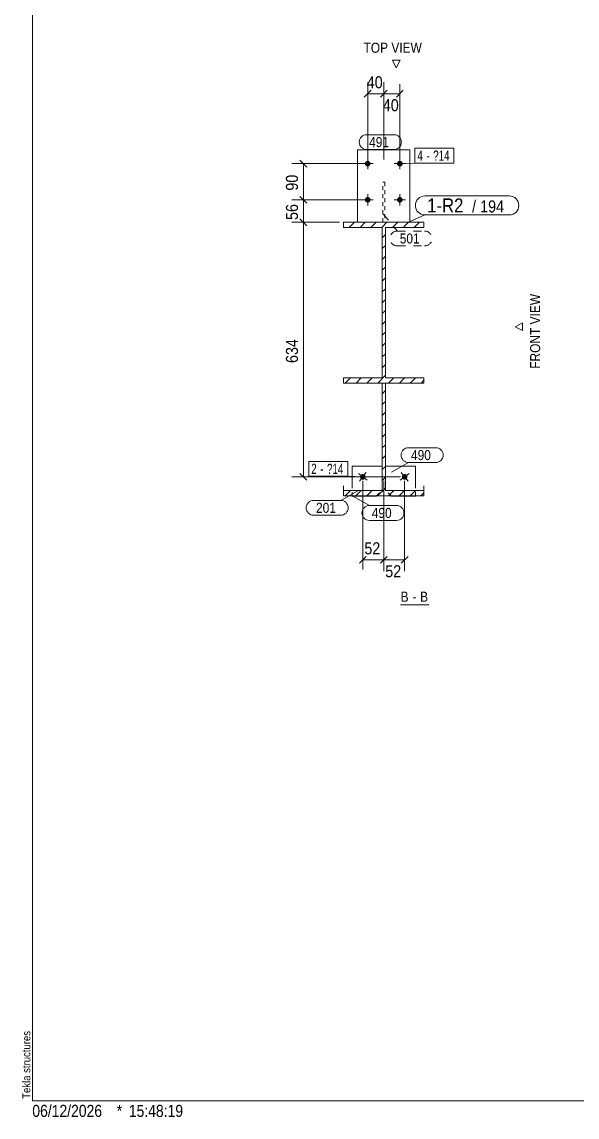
# Model space of a CAD drawing. Header units: millimetres. Extents: x 2 to 1174, y 1 to 825.
# Drawn here: x 2.4 to 140.6, y 1 to 273.6 of the extents above; entities that cross this region are included whole.
import ezdxf

# ---------------------------------------------------------------- set-up
doc = ezdxf.new("R2010")
doc.units = ezdxf.units.MM
for name, pattern in [('XKITLINE00', [0]), ('XKITLINE01', [4, 1, -1, 1, -1]), ('XKITLINE02', [4, 2, -2])]:
    doc.linetypes.add(name, pattern=pattern)
for name, color, linetype, lineweight in [('Bolt', 3, 'Continuous', 0), ('BoltMark', 7, 'Continuous', 0), ('Dimensions', 7, 'Continuous', 0), ('DrawingSheet', 5, 'Continuous', 0), ('OtherObjectType', 7, 'Continuous', 0), ('Part', 2, 'Continuous', 0), ('PartMark', 7, 'Continuous', 0)]:
    doc.layers.add(name, color=color, linetype=linetype, lineweight=lineweight)
doc.styles.add('ARIAL', font='ARIAL.TTF')
doc.styles.add('ARIAL_NARROW', font='ARIALN.TTF')

# ---------------------------------------------------------------- blocks, each defined once
blk = doc.blocks.new('*A7')
at = {"layer": 'Part', "color": 7, "linetype": 'XKITLINE00', "lineweight": 0}
for p, q in [((83.84, 222.38), (85.14, 223.68)), ((86.54, 222.38), (87.84, 223.68)), ((89.23, 222.38), (90.53, 223.68)), ((91.93, 222.38), (93.23, 223.68)), ((94.62, 222.38), (95.92, 223.68)), ((97.31, 222.38), (98.61, 223.68)), ((100.01, 222.38), (101.31, 223.68)), ((92.05, 219.81), (92.85, 220.61)), ((92.05, 217.12), (92.85, 217.92)), ((92.05, 214.42), (92.85, 215.22)), ((92.05, 211.73), (92.85, 212.53)), ((92.05, 209.04), (92.85, 209.84)), ((92.05, 206.34), (92.85, 207.14)), ((92.05, 203.65), (92.85, 204.45)), ((92.05, 200.95), (92.85, 201.75)), ((92.05, 198.26), (92.85, 199.06)), ((92.05, 195.57), (92.85, 196.37)), ((92.05, 192.87), (92.85, 193.67)), ((92.05, 190.18), (92.85, 190.98)), ((92.05, 187.48), (92.85, 188.28)), ((90.94, 183.68), (92.85, 185.59)), ((82.86, 183.68), (84.16, 184.98)), ((85.56, 183.68), (86.86, 184.98)), ((88.25, 183.68), (89.55, 184.98)), ((93.64, 183.68), (94.94, 184.98)), ((96.33, 183.68), (97.63, 184.98)), ((99.03, 183.68), (100.33, 184.98)), ((101.72, 183.68), (102.45, 184.41))]:
    blk.add_line(p, q, dxfattribs=at)
blk = doc.blocks.new('*A8')
at = {"layer": 'Part', "color": 7, "linetype": 'XKITLINE00', "lineweight": 0}
for p, q in [((92.05, 180.99), (92.85, 181.79)), ((92.05, 178.29), (92.85, 179.09)), ((92.05, 175.6), (92.85, 176.4)), ((92.05, 172.91), (92.85, 173.71)), ((92.05, 170.21), (92.85, 171.01)), ((92.05, 167.52), (92.85, 168.32)), ((92.05, 164.82), (92.85, 165.62)), ((92.05, 162.13), (92.85, 162.93)), ((92.05, 159.44), (92.85, 160.24)), ((82.83, 155.61), (84.14, 156.92)), ((85.53, 155.61), (86.84, 156.92)), ((88.22, 155.61), (89.53, 156.92)), ((90.92, 155.61), (92.85, 157.54)), ((93.61, 155.61), (94.92, 156.92)), ((96.3, 155.61), (97.61, 156.92)), ((99, 155.61), (100.31, 156.92)), ((101.69, 155.61), (102.45, 156.37))]:
    blk.add_line(p, q, dxfattribs=at)
blk = doc.blocks.new('*A179')
at = {"layer": 'Bolt'}
blk.add_hatch(color=3, dxfattribs=at).paths.add_polyline_path([(97.25, 160.89), (97.28, 160.91), (97.31, 160.93), (97.34, 160.94), (97.37, 160.96), (97.4, 160.97), (97.43, 160.98), (97.46, 160.99), (97.5, 161), (97.53, 161.01), (97.57, 161.01), (97.6, 161.01), (97.63, 161.02), (97.67, 161.02), (97.7, 161.01), (97.74, 161.01), (97.77, 161.01), (97.8, 161), (97.84, 160.99), (97.87, 160.98), (97.9, 160.97), (97.93, 160.96), (97.97, 160.94), (98, 160.92), (98.03, 160.91), (98.05, 160.89), (98.08, 160.87), (98.11, 160.85), (98.13, 160.82), (98.16, 160.8), (98.18, 160.77), (98.2, 160.75), (98.22, 160.72), (98.24, 160.69), (98.26, 160.66), (98.28, 160.63), (98.29, 160.6), (98.3, 160.57), (98.32, 160.53), (98.32, 160.5), (98.33, 160.47), (98.34, 160.43), (98.34, 160.4), (98.35, 160.37), (98.35, 160.33), (98.35, 160.3), (98.35, 160.26), (98.34, 160.23), (98.34, 160.2), (98.33, 160.16), (98.32, 160.13), (98.31, 160.1), (98.3, 160.06), (98.29, 160.03), (98.27, 160), (98.26, 159.97), (98.24, 159.94), (98.22, 159.91), (98.2, 159.88), (98.18, 159.86), (98.16, 159.83), (98.13, 159.81), (98.11, 159.79), (98.08, 159.76), (98.05, 159.74), (98.02, 159.72), (97.99, 159.71), (97.96, 159.69), (97.93, 159.68), (97.9, 159.66), (97.87, 159.65), (97.84, 159.64), (97.8, 159.63), (97.77, 159.63), (97.73, 159.62), (97.7, 159.62), (97.67, 159.62), (97.63, 159.62), (97.6, 159.62), (97.56, 159.62), (97.53, 159.63), (97.5, 159.63), (97.46, 159.64), (97.43, 159.65), (97.4, 159.66), (97.37, 159.68), (97.33, 159.69), (97.3, 159.71), (97.27, 159.73), (97.25, 159.74), (97.22, 159.77), (97.19, 159.79), (97.17, 159.81), (97.14, 159.83), (97.12, 159.86), (97.1, 159.89), (97.08, 159.91), (97.06, 159.94), (97.04, 159.97), (97.02, 160), (97.01, 160.03), (97, 160.07), (96.98, 160.1), (96.98, 160.13), (96.97, 160.16), (96.96, 160.2), (96.96, 160.23), (96.95, 160.27), (96.95, 160.3), (96.95, 160.33), (96.95, 160.37), (96.96, 160.4), (96.96, 160.44), (96.97, 160.47), (96.98, 160.5), (96.99, 160.54), (97, 160.57), (97.01, 160.6), (97.03, 160.63), (97.04, 160.66), (97.06, 160.69), (97.08, 160.72), (97.1, 160.75), (97.12, 160.77), (97.14, 160.8), (97.17, 160.82), (97.19, 160.85), (97.22, 160.87)], flags=17)
at = {"layer": 'Bolt', "color": 3, "linetype": 'XKITLINE00', "lineweight": 0}
for p, q in [((96.54, 159.46), (98.76, 161.18)), ((96.79, 161.42), (98.51, 159.21))]:
    blk.add_line(p, q, dxfattribs=at)
blk = doc.blocks.new('*A180')
at = {"layer": 'Bolt'}
blk.add_hatch(color=3, dxfattribs=at).paths.add_polyline_path([(86.79, 159.79), (86.77, 159.81), (86.74, 159.83), (86.72, 159.86), (86.7, 159.88), (86.68, 159.91), (86.66, 159.94), (86.64, 159.97), (86.63, 160), (86.61, 160.03), (86.6, 160.06), (86.59, 160.1), (86.58, 160.13), (86.57, 160.16), (86.56, 160.2), (86.56, 160.23), (86.55, 160.26), (86.55, 160.3), (86.55, 160.33), (86.55, 160.37), (86.56, 160.4), (86.56, 160.43), (86.57, 160.47), (86.58, 160.5), (86.58, 160.53), (86.6, 160.57), (86.61, 160.6), (86.62, 160.63), (86.64, 160.66), (86.66, 160.69), (86.68, 160.72), (86.7, 160.75), (86.72, 160.77), (86.74, 160.8), (86.77, 160.82), (86.79, 160.85), (86.82, 160.87), (86.85, 160.89), (86.87, 160.91), (86.9, 160.92), (86.93, 160.94), (86.97, 160.96), (87, 160.97), (87.03, 160.98), (87.06, 160.99), (87.1, 161), (87.13, 161.01), (87.16, 161.01), (87.2, 161.01), (87.23, 161.02), (87.27, 161.02), (87.3, 161.01), (87.33, 161.01), (87.37, 161.01), (87.4, 161), (87.44, 160.99), (87.47, 160.98), (87.5, 160.97), (87.53, 160.96), (87.56, 160.94), (87.59, 160.93), (87.62, 160.91), (87.65, 160.89), (87.68, 160.87), (87.71, 160.85), (87.73, 160.82), (87.76, 160.8), (87.78, 160.77), (87.8, 160.75), (87.82, 160.72), (87.84, 160.69), (87.86, 160.66), (87.87, 160.63), (87.89, 160.6), (87.9, 160.57), (87.91, 160.54), (87.92, 160.5), (87.93, 160.47), (87.94, 160.44), (87.94, 160.4), (87.95, 160.37), (87.95, 160.33), (87.95, 160.3), (87.95, 160.27), (87.94, 160.23), (87.94, 160.2), (87.93, 160.16), (87.92, 160.13), (87.92, 160.1), (87.9, 160.07), (87.89, 160.03), (87.88, 160), (87.86, 159.97), (87.84, 159.94), (87.82, 159.91), (87.8, 159.89), (87.78, 159.86), (87.76, 159.83), (87.73, 159.81), (87.71, 159.79), (87.68, 159.77), (87.65, 159.74), (87.63, 159.73), (87.6, 159.71), (87.57, 159.69), (87.53, 159.68), (87.5, 159.66), (87.47, 159.65), (87.44, 159.64), (87.4, 159.63), (87.37, 159.63), (87.34, 159.62), (87.3, 159.62), (87.27, 159.62), (87.23, 159.62), (87.2, 159.62), (87.17, 159.62), (87.13, 159.63), (87.1, 159.63), (87.06, 159.64), (87.03, 159.65), (87, 159.66), (86.97, 159.68), (86.94, 159.69), (86.91, 159.71), (86.88, 159.72), (86.85, 159.74), (86.82, 159.76)], flags=17)
at = {"layer": 'Bolt', "color": 3, "linetype": 'XKITLINE00', "lineweight": 0}
for p, q in [((88.36, 159.46), (86.14, 161.18)), ((86.39, 159.21), (88.11, 161.42))]:
    blk.add_line(p, q, dxfattribs=at)
blk = doc.blocks.new('*A181')
at = {"layer": 'Bolt'}
for points in [[(89.15, 238.25), (89.15, 238.21), (89.14, 238.18), (89.14, 238.15), (89.13, 238.11), (89.12, 238.08), (89.11, 238.05), (89.1, 238.01), (89.08, 237.98), (89.07, 237.95), (89.05, 237.92), (89.03, 237.89), (89.01, 237.87), (88.99, 237.84), (88.97, 237.81), (88.94, 237.79), (88.92, 237.76), (88.89, 237.74), (88.87, 237.72), (88.84, 237.7), (88.81, 237.68), (88.78, 237.66), (88.75, 237.65), (88.72, 237.64), (88.69, 237.62), (88.65, 237.61), (88.62, 237.6), (88.59, 237.6), (88.55, 237.59), (88.52, 237.59), (88.48, 237.58), (88.45, 237.58), (88.42, 237.58), (88.38, 237.59), (88.35, 237.59), (88.31, 237.6), (88.28, 237.6), (88.25, 237.61), (88.21, 237.62), (88.18, 237.64), (88.15, 237.65), (88.12, 237.66), (88.09, 237.68), (88.06, 237.7), (88.03, 237.72), (88.01, 237.74), (87.98, 237.76), (87.96, 237.79), (87.93, 237.81), (87.91, 237.84), (87.89, 237.87), (87.87, 237.89), (87.85, 237.92), (87.83, 237.95), (87.82, 237.98), (87.8, 238.01), (87.79, 238.05), (87.78, 238.08), (87.77, 238.11), (87.76, 238.15), (87.76, 238.18), (87.75, 238.21), (87.75, 238.25), (87.75, 238.28), (87.75, 238.32), (87.75, 238.35), (87.76, 238.38), (87.76, 238.42), (87.77, 238.45), (87.78, 238.49), (87.79, 238.52), (87.8, 238.55), (87.82, 238.58), (87.83, 238.61), (87.85, 238.64), (87.87, 238.67), (87.89, 238.7), (87.91, 238.73), (87.93, 238.75), (87.96, 238.78), (87.98, 238.8), (88.01, 238.82), (88.03, 238.84), (88.06, 238.86), (88.09, 238.88), (88.12, 238.9), (88.15, 238.91), (88.18, 238.93), (88.21, 238.94), (88.25, 238.95), (88.28, 238.96), (88.31, 238.97), (88.35, 238.97), (88.38, 238.98), (88.42, 238.98), (88.45, 238.98), (88.48, 238.98), (88.52, 238.98), (88.55, 238.97), (88.59, 238.97), (88.62, 238.96), (88.65, 238.95), (88.69, 238.94), (88.72, 238.93), (88.75, 238.91), (88.78, 238.9), (88.81, 238.88), (88.84, 238.86), (88.87, 238.84), (88.89, 238.82), (88.92, 238.8), (88.94, 238.78), (88.97, 238.75), (88.99, 238.73), (89.01, 238.7), (89.03, 238.67), (89.05, 238.64), (89.07, 238.61), (89.08, 238.58), (89.1, 238.55), (89.11, 238.52), (89.12, 238.49), (89.13, 238.45), (89.14, 238.42), (89.14, 238.38), (89.15, 238.35), (89.15, 238.32), (89.15, 238.28)], [(97.15, 238.25), (97.15, 238.21), (97.14, 238.18), (97.14, 238.15), (97.13, 238.11), (97.12, 238.08), (97.11, 238.05), (97.1, 238.01), (97.08, 237.98), (97.07, 237.95), (97.05, 237.92), (97.03, 237.89), (97.01, 237.87), (96.99, 237.84), (96.97, 237.81), (96.94, 237.79), (96.92, 237.76), (96.89, 237.74), (96.87, 237.72), (96.84, 237.7), (96.81, 237.68), (96.78, 237.66), (96.75, 237.65), (96.72, 237.64), (96.69, 237.62), (96.65, 237.61), (96.62, 237.6), (96.59, 237.6), (96.55, 237.59), (96.52, 237.59), (96.48, 237.58), (96.45, 237.58), (96.42, 237.58), (96.38, 237.59), (96.35, 237.59), (96.31, 237.6), (96.28, 237.6), (96.25, 237.61), (96.21, 237.62), (96.18, 237.64), (96.15, 237.65), (96.12, 237.66), (96.09, 237.68), (96.06, 237.7), (96.03, 237.72), (96.01, 237.74), (95.98, 237.76), (95.96, 237.79), (95.93, 237.81), (95.91, 237.84), (95.89, 237.87), (95.87, 237.89), (95.85, 237.92), (95.83, 237.95), (95.82, 237.98), (95.8, 238.01), (95.79, 238.05), (95.78, 238.08), (95.77, 238.11), (95.76, 238.15), (95.76, 238.18), (95.75, 238.21), (95.75, 238.25), (95.75, 238.28), (95.75, 238.32), (95.75, 238.35), (95.76, 238.38), (95.76, 238.42), (95.77, 238.45), (95.78, 238.49), (95.79, 238.52), (95.8, 238.55), (95.82, 238.58), (95.83, 238.61), (95.85, 238.64), (95.87, 238.67), (95.89, 238.7), (95.91, 238.73), (95.93, 238.75), (95.96, 238.78), (95.98, 238.8), (96.01, 238.82), (96.03, 238.84), (96.06, 238.86), (96.09, 238.88), (96.12, 238.9), (96.15, 238.91), (96.18, 238.93), (96.21, 238.94), (96.25, 238.95), (96.28, 238.96), (96.31, 238.97), (96.35, 238.97), (96.38, 238.98), (96.42, 238.98), (96.45, 238.98), (96.48, 238.98), (96.52, 238.98), (96.55, 238.97), (96.59, 238.97), (96.62, 238.96), (96.65, 238.95), (96.69, 238.94), (96.72, 238.93), (96.75, 238.91), (96.78, 238.9), (96.81, 238.88), (96.84, 238.86), (96.87, 238.84), (96.89, 238.82), (96.92, 238.8), (96.94, 238.78), (96.97, 238.75), (96.99, 238.73), (97.01, 238.7), (97.03, 238.67), (97.05, 238.64), (97.07, 238.61), (97.08, 238.58), (97.1, 238.55), (97.11, 238.52), (97.12, 238.49), (97.13, 238.45), (97.14, 238.42), (97.14, 238.38), (97.15, 238.35), (97.15, 238.32), (97.15, 238.28)], [(89.15, 229.25), (89.15, 229.21), (89.14, 229.18), (89.14, 229.15), (89.13, 229.11), (89.12, 229.08), (89.11, 229.05), (89.1, 229.01), (89.08, 228.98), (89.07, 228.95), (89.05, 228.92), (89.03, 228.89), (89.01, 228.87), (88.99, 228.84), (88.97, 228.81), (88.94, 228.79), (88.92, 228.76), (88.89, 228.74), (88.87, 228.72), (88.84, 228.7), (88.81, 228.68), (88.78, 228.66), (88.75, 228.65), (88.72, 228.64), (88.69, 228.62), (88.65, 228.61), (88.62, 228.6), (88.59, 228.6), (88.55, 228.59), (88.52, 228.59), (88.48, 228.58), (88.45, 228.58), (88.42, 228.58), (88.38, 228.59), (88.35, 228.59), (88.31, 228.6), (88.28, 228.6), (88.25, 228.61), (88.21, 228.62), (88.18, 228.64), (88.15, 228.65), (88.12, 228.66), (88.09, 228.68), (88.06, 228.7), (88.03, 228.72), (88.01, 228.74), (87.98, 228.76), (87.96, 228.79), (87.93, 228.81), (87.91, 228.84), (87.89, 228.87), (87.87, 228.89), (87.85, 228.92), (87.83, 228.95), (87.82, 228.98), (87.8, 229.01), (87.79, 229.05), (87.78, 229.08), (87.77, 229.11), (87.76, 229.15), (87.76, 229.18), (87.75, 229.21), (87.75, 229.25), (87.75, 229.28), (87.75, 229.32), (87.75, 229.35), (87.76, 229.38), (87.76, 229.42), (87.77, 229.45), (87.78, 229.49), (87.79, 229.52), (87.8, 229.55), (87.82, 229.58), (87.83, 229.61), (87.85, 229.64), (87.87, 229.67), (87.89, 229.7), (87.91, 229.73), (87.93, 229.75), (87.96, 229.78), (87.98, 229.8), (88.01, 229.82), (88.03, 229.84), (88.06, 229.86), (88.09, 229.88), (88.12, 229.9), (88.15, 229.91), (88.18, 229.93), (88.21, 229.94), (88.25, 229.95), (88.28, 229.96), (88.31, 229.97), (88.35, 229.97), (88.38, 229.98), (88.42, 229.98), (88.45, 229.98), (88.48, 229.98), (88.52, 229.98), (88.55, 229.97), (88.59, 229.97), (88.62, 229.96), (88.65, 229.95), (88.69, 229.94), (88.72, 229.93), (88.75, 229.91), (88.78, 229.9), (88.81, 229.88), (88.84, 229.86), (88.87, 229.84), (88.89, 229.82), (88.92, 229.8), (88.94, 229.78), (88.97, 229.75), (88.99, 229.73), (89.01, 229.7), (89.03, 229.67), (89.05, 229.64), (89.07, 229.61), (89.08, 229.58), (89.1, 229.55), (89.11, 229.52), (89.12, 229.49), (89.13, 229.45), (89.14, 229.42), (89.14, 229.38), (89.15, 229.35), (89.15, 229.32), (89.15, 229.28)], [(97.15, 229.25), (97.15, 229.21), (97.14, 229.18), (97.14, 229.15), (97.13, 229.11), (97.12, 229.08), (97.11, 229.05), (97.1, 229.01), (97.08, 228.98), (97.07, 228.95), (97.05, 228.92), (97.03, 228.89), (97.01, 228.87), (96.99, 228.84), (96.97, 228.81), (96.94, 228.79), (96.92, 228.76), (96.89, 228.74), (96.87, 228.72), (96.84, 228.7), (96.81, 228.68), (96.78, 228.66), (96.75, 228.65), (96.72, 228.64), (96.69, 228.62), (96.65, 228.61), (96.62, 228.6), (96.59, 228.6), (96.55, 228.59), (96.52, 228.59), (96.48, 228.58), (96.45, 228.58), (96.42, 228.58), (96.38, 228.59), (96.35, 228.59), (96.31, 228.6), (96.28, 228.6), (96.25, 228.61), (96.21, 228.62), (96.18, 228.64), (96.15, 228.65), (96.12, 228.66), (96.09, 228.68), (96.06, 228.7), (96.03, 228.72), (96.01, 228.74), (95.98, 228.76), (95.96, 228.79), (95.93, 228.81), (95.91, 228.84), (95.89, 228.87), (95.87, 228.89), (95.85, 228.92), (95.83, 228.95), (95.82, 228.98), (95.8, 229.01), (95.79, 229.05), (95.78, 229.08), (95.77, 229.11), (95.76, 229.15), (95.76, 229.18), (95.75, 229.21), (95.75, 229.25), (95.75, 229.28), (95.75, 229.32), (95.75, 229.35), (95.76, 229.38), (95.76, 229.42), (95.77, 229.45), (95.78, 229.49), (95.79, 229.52), (95.8, 229.55), (95.82, 229.58), (95.83, 229.61), (95.85, 229.64), (95.87, 229.67), (95.89, 229.7), (95.91, 229.73), (95.93, 229.75), (95.96, 229.78), (95.98, 229.8), (96.01, 229.82), (96.03, 229.84), (96.06, 229.86), (96.09, 229.88), (96.12, 229.9), (96.15, 229.91), (96.18, 229.93), (96.21, 229.94), (96.25, 229.95), (96.28, 229.96), (96.31, 229.97), (96.35, 229.97), (96.38, 229.98), (96.42, 229.98), (96.45, 229.98), (96.48, 229.98), (96.52, 229.98), (96.55, 229.97), (96.59, 229.97), (96.62, 229.96), (96.65, 229.95), (96.69, 229.94), (96.72, 229.93), (96.75, 229.91), (96.78, 229.9), (96.81, 229.88), (96.84, 229.86), (96.87, 229.84), (96.89, 229.82), (96.92, 229.8), (96.94, 229.78), (96.97, 229.75), (96.99, 229.73), (97.01, 229.7), (97.03, 229.67), (97.05, 229.64), (97.07, 229.61), (97.08, 229.58), (97.1, 229.55), (97.11, 229.52), (97.12, 229.49), (97.13, 229.45), (97.14, 229.42), (97.14, 229.38), (97.15, 229.35), (97.15, 229.32), (97.15, 229.28)]]:
    blk.add_hatch(color=3, dxfattribs=at).paths.add_polyline_path(points, flags=17)
at = {"layer": 'Bolt', "color": 3, "linetype": 'XKITLINE00', "lineweight": 0}
for p, q in [((89.85, 238.28), (87.05, 238.28)), ((88.45, 239.68), (88.45, 236.88)), ((97.85, 238.28), (95.05, 238.28)), ((96.45, 239.68), (96.45, 236.88)), ((89.85, 229.28), (87.05, 229.28)), ((88.45, 230.68), (88.45, 227.88)), ((97.85, 229.28), (95.05, 229.28)), ((96.45, 230.68), (96.45, 227.88))]:
    blk.add_line(p, q, dxfattribs=at)
blk = doc.blocks.new('*A182')
at = {"layer": 'Part', "color": 2, "linetype": 'XKITLINE00', "lineweight": 0}
for p, q in [((82.45, 223.68), (102.45, 223.68)), ((82.45, 222.38), (82.45, 223.68)), ((102.45, 223.68), (102.45, 222.38)), ((92.05, 222.38), (82.45, 222.38)), ((92.05, 184.98), (92.05, 222.38)), ((102.45, 222.38), (92.85, 222.38)), ((92.85, 222.38), (92.85, 184.98)), ((82.45, 183.68), (82.45, 184.98)), ((82.45, 184.98), (92.05, 184.98)), ((102.45, 183.68), (82.45, 183.68)), ((92.85, 184.98), (102.45, 184.98)), ((102.45, 184.98), (102.45, 183.68))]:
    blk.add_line(p, q, dxfattribs=at)
blk = doc.blocks.new('*A183')
at = {"layer": 'Part', "color": 2, "linetype": 'XKITLINE00', "lineweight": 0}
for p, q in [((92.85, 163.02), (100.35, 163.02)), ((100.35, 157.51), (100.35, 163.02)), ((94.35, 155.52), (94.26, 155.61)), ((100.35, 155.52), (94.35, 155.52)), ((100.35, 155.52), (100.35, 155.61))]:
    blk.add_line(p, q, dxfattribs=at)
at = {"layer": 'Part', "color": 7, "linetype": 'XKITLINE01', "lineweight": 0}
for p, q in [((92.85, 157.02), (92.85, 163.02)), ((94.26, 155.61), (92.85, 157.02)), ((100.35, 155.61), (100.35, 157.51))]:
    blk.add_line(p, q, dxfattribs=at)
blk = doc.blocks.new('*A184')
at = {"layer": 'Part', "color": 2, "linetype": 'XKITLINE00', "lineweight": 0}
for p, q in [((92.05, 163.02), (84.55, 163.02)), ((84.55, 157.51), (84.55, 163.02)), ((84.55, 155.61), (84.55, 155.52)), ((84.55, 155.52), (90.55, 155.52)), ((90.55, 155.52), (90.64, 155.61))]:
    blk.add_line(p, q, dxfattribs=at)
at = {"layer": 'Part', "color": 7, "linetype": 'XKITLINE01', "lineweight": 0}
for p, q in [((92.05, 157.02), (92.05, 163.02)), ((84.55, 155.52), (84.55, 157.51)), ((90.64, 155.61), (92.05, 157.02))]:
    blk.add_line(p, q, dxfattribs=at)
blk = doc.blocks.new('*A185')
at = {"layer": 'Part', "color": 7, "linetype": 'XKITLINE01', "lineweight": 0}
for p, q in [((92.2, 223.68), (92.2, 233.68)), ((92.2, 233.68), (92.7, 233.68)), ((92.7, 233.68), (92.7, 223.68)), ((92.7, 223.68), (92.2, 223.68))]:
    blk.add_line(p, q, dxfattribs=at)
blk = doc.blocks.new('*A186')
at = {"layer": 'Part', "color": 2, "linetype": 'XKITLINE00', "lineweight": 0}
for p, q in [((85.95, 223.68), (85.95, 241.68)), ((85.95, 241.68), (98.95, 241.68)), ((98.95, 223.68), (98.95, 241.68))]:
    blk.add_line(p, q, dxfattribs=at)
at = {"layer": 'Part', "color": 7, "linetype": 'XKITLINE01', "lineweight": 0}
blk.add_line((85.95, 223.68), (98.95, 223.68), dxfattribs=at)
blk = doc.blocks.new('*A187')
at = {"layer": 'Part', "color": 2, "linetype": 'XKITLINE00', "lineweight": 0}
for p, q in [((92.05, 183.68), (92.85, 183.68)), ((92.05, 156.92), (92.05, 183.68)), ((92.85, 183.68), (92.85, 156.92)), ((82.45, 155.61), (82.45, 158.11)), ((82.45, 156.92), (92.05, 156.92)), ((102.45, 155.61), (82.45, 155.61)), ((92.85, 156.92), (102.45, 156.92)), ((102.45, 158.11), (102.45, 155.61))]:
    blk.add_line(p, q, dxfattribs=at)
blk = doc.blocks.new('*A197')
at = {"layer": 'DrawingSheet', "color": 5, "linetype": 'XKITLINE00', "lineweight": 0}
for p, q in [((5, 825), (5, 5)), ((5, 5), (1174, 5))]:
    blk.add_line(p, q, dxfattribs=at)
at = {"layer": 'DrawingSheet', "color": 5, "style": 'ARIAL', "width": 0.85}
blk.add_text('Tekla structures', height=2, rotation=90, dxfattribs=at).set_placement((4.5, 5.5))
blk = doc.blocks.new('*A204')
at = {"layer": 'OtherObjectType', "color": 7, "style": 'ARIAL_NARROW', "width": 1.008832}
for s, p in [('06/12/2026', (4.99, 1)), ('*', (26, 1)), ('15:48:19', (29, 1))]:
    blk.add_text(s, height=3, dxfattribs=at).set_placement(p)
blk = doc.blocks.new('*A405')
at = {"layer": 'Dimensions', "color": 7, "linetype": 'XKITLINE00', "lineweight": 0}
for p, q in [((81.45, 223.68), (69.6, 223.68)), ((71.6, 224.53), (73.3, 222.83)), ((72.45, 160.32), (72.45, 223.68)), ((71.6, 161.16), (73.3, 159.47)), ((96.65, 160.32), (69.6, 160.32))]:
    blk.add_line(p, q, dxfattribs=at)
at = {"layer": 'Dimensions', "color": 3}
for p in [(72.45, 223.68), (72.45, 160.32)]:
    blk.add_point(p, dxfattribs=at)
at = {"layer": 'Dimensions', "color": 3, "style": 'ARIAL', "width": 0.85}
blk.add_text('634', height=3, rotation=90.0002, dxfattribs=at).set_placement((71.1, 188.66))
blk = doc.blocks.new('*A406')
at = {"layer": 'Dimensions', "color": 7, "linetype": 'XKITLINE00', "lineweight": 0}
for p, q in [((87.45, 229.28), (69.6, 229.28)), ((71.6, 230.13), (73.3, 228.43)), ((72.45, 223.68), (72.45, 229.28)), ((81.45, 223.68), (69.6, 223.68)), ((71.6, 224.53), (73.3, 222.83))]:
    blk.add_line(p, q, dxfattribs=at)
at = {"layer": 'Dimensions', "color": 3}
for p in [(72.45, 229.28), (72.45, 223.68)]:
    blk.add_point(p, dxfattribs=at)
at = {"layer": 'Dimensions', "color": 3, "style": 'ARIAL', "width": 0.85}
blk.add_text('56', height=3, rotation=90.0002, dxfattribs=at).set_placement((71.1, 224.26))
blk = doc.blocks.new('*A407')
at = {"layer": 'Dimensions', "color": 7, "linetype": 'XKITLINE00', "lineweight": 0}
for p, q in [((87.45, 238.28), (69.6, 238.28)), ((71.6, 239.13), (73.3, 237.43)), ((72.45, 229.28), (72.45, 238.28)), ((87.45, 229.28), (69.6, 229.28)), ((71.6, 230.13), (73.3, 228.43))]:
    blk.add_line(p, q, dxfattribs=at)
at = {"layer": 'Dimensions', "color": 3}
for p in [(72.45, 238.28), (72.45, 229.28)]:
    blk.add_point(p, dxfattribs=at)
at = {"layer": 'Dimensions', "color": 3, "style": 'ARIAL', "width": 0.85}
blk.add_text('90', height=3, rotation=90.0002, dxfattribs=at).set_placement((71.1, 231.56))
blk = doc.blocks.new('*A408')
at = {"layer": 'Dimensions', "color": 7, "linetype": 'XKITLINE00', "lineweight": 0}
for p, q in [((87.25, 159.32), (87.25, 137.28)), ((92.45, 159.32), (92.45, 137.28)), ((88.1, 140.53), (86.4, 138.83)), ((87.25, 139.68), (92.45, 139.68)), ((93.3, 140.53), (91.6, 138.83))]:
    blk.add_line(p, q, dxfattribs=at)
at = {"layer": 'Dimensions', "color": 3}
for p in [(87.25, 139.68), (92.45, 139.68)]:
    blk.add_point(p, dxfattribs=at)
at = {"layer": 'Dimensions', "color": 3, "style": 'ARIAL', "width": 0.85}
blk.add_text('52', height=3, dxfattribs=at).set_placement((87.62, 141.03))
blk = doc.blocks.new('*A409')
at = {"layer": 'Dimensions', "color": 7, "linetype": 'XKITLINE00', "lineweight": 0}
for p, q in [((92.45, 159.32), (92.45, 136.83)), ((97.65, 159.32), (97.65, 136.83)), ((93.3, 140.53), (91.6, 138.83)), ((92.45, 139.68), (97.65, 139.68)), ((98.5, 140.53), (96.8, 138.83))]:
    blk.add_line(p, q, dxfattribs=at)
at = {"layer": 'Dimensions', "color": 3}
for p in [(92.45, 139.68), (97.65, 139.68)]:
    blk.add_point(p, dxfattribs=at)
at = {"layer": 'Dimensions', "color": 3, "style": 'ARIAL', "width": 0.85}
blk.add_text('52', height=3, dxfattribs=at).set_placement((92.82, 135.33))
blk = doc.blocks.new('*A410')
at = {"layer": 'Dimensions', "color": 7, "linetype": 'XKITLINE00', "lineweight": 0}
for p, q in [((89.3, 256.53), (87.6, 254.83)), ((88.45, 239.28), (88.45, 258.53)), ((93.3, 256.53), (91.6, 254.83)), ((92.45, 239.28), (92.45, 258.53)), ((88.45, 255.68), (92.45, 255.68))]:
    blk.add_line(p, q, dxfattribs=at)
at = {"layer": 'Dimensions', "color": 3}
for p in [(88.45, 255.68), (92.45, 255.68)]:
    blk.add_point(p, dxfattribs=at)
at = {"layer": 'Dimensions', "color": 3, "style": 'ARIAL', "width": 0.85}
blk.add_text('40', height=3, dxfattribs=at).set_placement((88.22, 257.03))
blk = doc.blocks.new('*A411')
at = {"layer": 'Dimensions', "color": 7, "linetype": 'XKITLINE00', "lineweight": 0}
for p, q in [((93.3, 256.53), (91.6, 254.83)), ((92.45, 239.28), (92.45, 258.08)), ((97.3, 256.53), (95.6, 254.83)), ((96.45, 239.28), (96.45, 258.08)), ((92.45, 255.68), (96.45, 255.68))]:
    blk.add_line(p, q, dxfattribs=at)
at = {"layer": 'Dimensions', "color": 3}
for p in [(92.45, 255.68), (96.45, 255.68)]:
    blk.add_point(p, dxfattribs=at)
at = {"layer": 'Dimensions', "color": 3, "style": 'ARIAL', "width": 0.85}
blk.add_text('40', height=3, dxfattribs=at).set_placement((92.22, 251.33))
blk = doc.blocks.new('*A412')
at = {"layer": 'BoltMark', "color": 7, "linetype": 'XKITLINE00', "lineweight": 0}
for p, q in [((100.22, 242.13), (109.91, 242.13)), ((100.22, 238.43), (100.22, 242.13)), ((109.91, 238.43), (109.91, 242.13)), ((96.45, 238.28), (100.22, 238.43)), ((100.22, 238.43), (109.91, 238.43))]:
    blk.add_line(p, q, dxfattribs=at)
at = {"layer": 'BoltMark', "color": 3, "style": 'ARIAL_NARROW', "width": 0.85}
for s, p in [('4', (100.82, 239.03)), ('-', (103.09, 239.03)), ('?14', (104.75, 239.03))]:
    blk.add_text(s, height=2.5, dxfattribs=at).set_placement(p)
blk = doc.blocks.new('*A413')
at = {"layer": 'BoltMark', "color": 7, "linetype": 'XKITLINE00', "lineweight": 0}
for p, q in [((73.79, 164.17), (83.48, 164.17)), ((73.79, 160.47), (73.79, 164.17)), ((83.48, 160.47), (83.48, 164.17)), ((73.79, 160.47), (83.48, 160.47)), ((87.25, 160.32), (83.48, 160.47))]:
    blk.add_line(p, q, dxfattribs=at)
at = {"layer": 'BoltMark', "color": 3, "style": 'ARIAL_NARROW', "width": 0.85}
for s, p in [('2', (74.39, 161.07)), ('?14', (78.32, 161.07)), ('-', (76.66, 161.07))]:
    blk.add_text(s, height=2.5, dxfattribs=at).set_placement(p)
blk = doc.blocks.new('*A414')
at = {"layer": 'PartMark', "color": 7, "linetype": 'XKITLINE00', "lineweight": 0}
for p, q in [((86, 156.86), (81.75, 154.46)), ((74.99, 154.46), (81.75, 154.46)), ((74.99, 150.76), (81.75, 150.76))]:
    blk.add_line(p, q, dxfattribs=at)
for centre, start, end in [((74.99, 152.61), 90, 270), ((81.75, 152.61), 270, 90)]:
    blk.add_arc(centre, 1.85, start, end, dxfattribs=at)
at = {"layer": 'PartMark', "color": 3, "style": 'ARIAL', "width": 0.85}
blk.add_text('201', height=2.5, dxfattribs=at).set_placement((75.59, 151.36))
blk = doc.blocks.new('*A415')
at = {"layer": 'PartMark', "color": 7, "linetype": 'XKITLINE00', "lineweight": 0}
for p, q in [((88.2, 245.48), (94.96, 245.48)), ((88.2, 241.78), (94.96, 241.78))]:
    blk.add_line(p, q, dxfattribs=at)
for centre, start, end in [((88.2, 243.63), 90, 270), ((94.96, 243.63), 270, 90)]:
    blk.add_arc(centre, 1.85, start, end, dxfattribs=at)
at = {"layer": 'PartMark', "color": 3, "style": 'ARIAL', "width": 0.85}
blk.add_text('491', height=2.5, dxfattribs=at).set_placement((88.8, 242.38))
blk = doc.blocks.new('*A416')
at = {"layer": 'PartMark', "color": 7, "linetype": 'XKITLINE02', "lineweight": 0}
for p, q in [((92.33, 225.71), (95.83, 221.5)), ((95.83, 221.5), (102.59, 221.5)), ((95.83, 217.8), (102.59, 217.8))]:
    blk.add_line(p, q, dxfattribs=at)
for centre, start, end in [((95.83, 219.65), 90, 270), ((102.59, 219.65), 270, 90)]:
    blk.add_arc(centre, 1.85, start, end, dxfattribs=at)
at = {"layer": 'PartMark', "color": 3, "style": 'ARIAL', "width": 0.85}
blk.add_text('501', height=2.5, dxfattribs=at).set_placement((96.43, 218.4))
blk = doc.blocks.new('*A417')
at = {"layer": 'PartMark', "color": 7, "linetype": 'XKITLINE00', "lineweight": 0}
for p, q in [((84.62, 155.59), (88.86, 153.19)), ((88.86, 153.19), (95.63, 153.19)), ((88.86, 149.49), (95.63, 149.49))]:
    blk.add_line(p, q, dxfattribs=at)
for centre, start, end in [((88.86, 151.34), 90, 270), ((95.63, 151.34), 270, 90)]:
    blk.add_arc(centre, 1.85, start, end, dxfattribs=at)
at = {"layer": 'PartMark', "color": 3, "style": 'ARIAL', "width": 0.85}
blk.add_text('490', height=2.5, dxfattribs=at).set_placement((89.46, 150.09))
blk = doc.blocks.new('*A418')
at = {"layer": 'PartMark', "color": 7, "linetype": 'XKITLINE00', "lineweight": 0}
for p, q in [((98.62, 167.58), (105.38, 167.58)), ((94.38, 161.49), (98.62, 163.88)), ((98.62, 163.88), (105.38, 163.88))]:
    blk.add_line(p, q, dxfattribs=at)
for centre, start, end in [((98.62, 165.73), 90, 270), ((105.38, 165.73), 270, 90)]:
    blk.add_arc(centre, 1.85, start, end, dxfattribs=at)
at = {"layer": 'PartMark', "color": 3, "style": 'ARIAL', "width": 0.85}
blk.add_text('490', height=2.5, dxfattribs=at).set_placement((99.22, 164.48))
blk = doc.blocks.new('*A419')
at = {"layer": 'PartMark', "color": 7, "linetype": 'XKITLINE00', "lineweight": 0}
for p, q in [((102.66, 230.23), (123.72, 230.23)), ((98.42, 223.63), (102.66, 225.53)), ((102.66, 225.53), (123.72, 225.53))]:
    blk.add_line(p, q, dxfattribs=at)
for centre, start, end in [((102.66, 227.88), 90, 270), ((123.72, 227.88), 270, 90)]:
    blk.add_arc(centre, 2.35, start, end, dxfattribs=at)
at = {"layer": 'PartMark', "color": 1, "style": 'ARIAL', "width": 0.85}
blk.add_text('1-R2', height=3.5, dxfattribs=at).set_placement((103.26, 226.13))
at = {"layer": 'PartMark', "color": 3, "style": 'ARIAL', "width": 0.85}
for s, p in [('/', (114.43, 226.13)), ('194', (116.44, 226.13))]:
    blk.add_text(s, height=3, dxfattribs=at).set_placement(p)
blk = doc.blocks.new('*A420')
at = {"layer": 'OtherObjectType', "color": 7, "linetype": 'XKITLINE00', "lineweight": 0}
for p, q in [((95.56, 262.13), (94.62, 264.01)), ((94.62, 264.01), (96.5, 264.01)), ((96.5, 264.01), (95.56, 262.13)), ((95.56, 262.13), (95.56, 262.13)), ((125.12, 197.68), (126.99, 198.62)), ((126.99, 196.74), (125.12, 197.68)), ((125.12, 197.68), (125.12, 197.68)), ((126.99, 198.62), (126.99, 196.74)), ((96.65, 128.48), (103.71, 128.48))]:
    blk.add_line(p, q, dxfattribs=at)
at = {"layer": 'OtherObjectType', "color": 7, "style": 'ARIAL', "width": 0.85}
for s, p in [('TOP VIEW', (87.41, 265.88)), ('B', (96.65, 129.23)), ('B', (101.49, 129.23)), ('-', (99.63, 129.23))]:
    blk.add_text(s, height=2.5, dxfattribs=at).set_placement(p)
blk.add_text('FRONT VIEW', height=2.5, rotation=90, dxfattribs=at).set_placement((131.37, 187.22))

msp = doc.modelspace()

# ---------------------------------------------------------------- block references
at = {"lineweight": 0}
for name in ['*A197', '*A410', '*A411', '*A415', '*A186', '*A412', '*A407', '*A181', '*A185', '*A406', '*A419', '*A405', '*A182', '*A7', '*A416', '*A187', '*A8', '*A418', '*A413', '*A184', '*A180', '*A183', '*A179', '*A408', '*A409', '*A414', '*A417', '*A204']:
    msp.add_blockref(name, (0, 0), dxfattribs=at)
at = {"layer": 'OtherObjectType', "lineweight": 0}
msp.add_blockref('*A420', (0, 0), dxfattribs=at)

doc.saveas('drawing.dxf')
